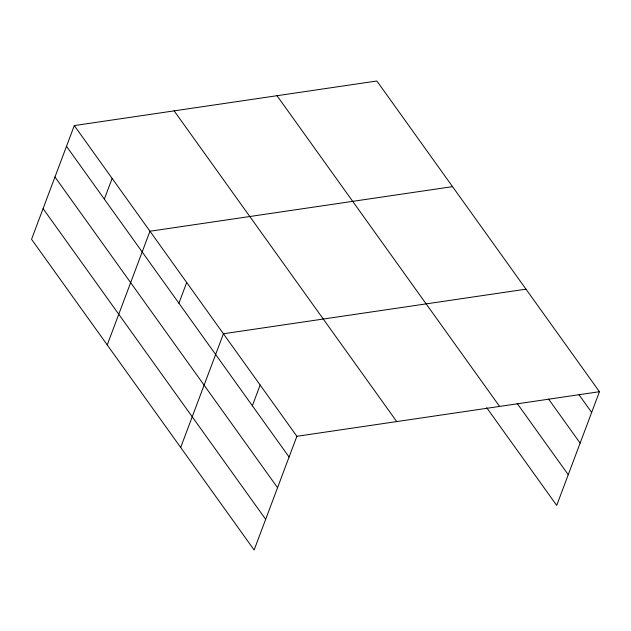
<?xml version="1.0" encoding="UTF-8"?>
<svg xmlns="http://www.w3.org/2000/svg" width="631" height="631" viewBox="0 0 631 631"><rect width="100%" height="100%" fill="white"/><g stroke="black" fill="none" stroke-linecap="round" stroke-linejoin="round"><path stroke-width="0.95" d="M74.292 125.585L31.55 239.291L254.135 550.003L296.878 436.297L74.292 125.585L376.865 80.997L599.45 391.709L556.708 505.415L486.698 407.689M104.344 199.128L112.129 178.407M107.231 344.936L149.965 231.23L452.545 186.634M178.904 303.211L186.697 282.499M180.679 447.474L223.421 333.76L525.994 289.172M252.361 405.749L260.146 385.028M296.878 436.297L599.45 391.709M579.037 394.801L591.665 412.422M548.568 399.052L580.126 443.112M517.175 403.438L568.247 474.725M277.017 95.707L499.602 406.419M174.14 110.875L396.725 421.579M66.5 146.305L289.085 457.018M54.968 176.988L277.553 487.7M43.082 208.609L265.667 519.321"/></g></svg>
